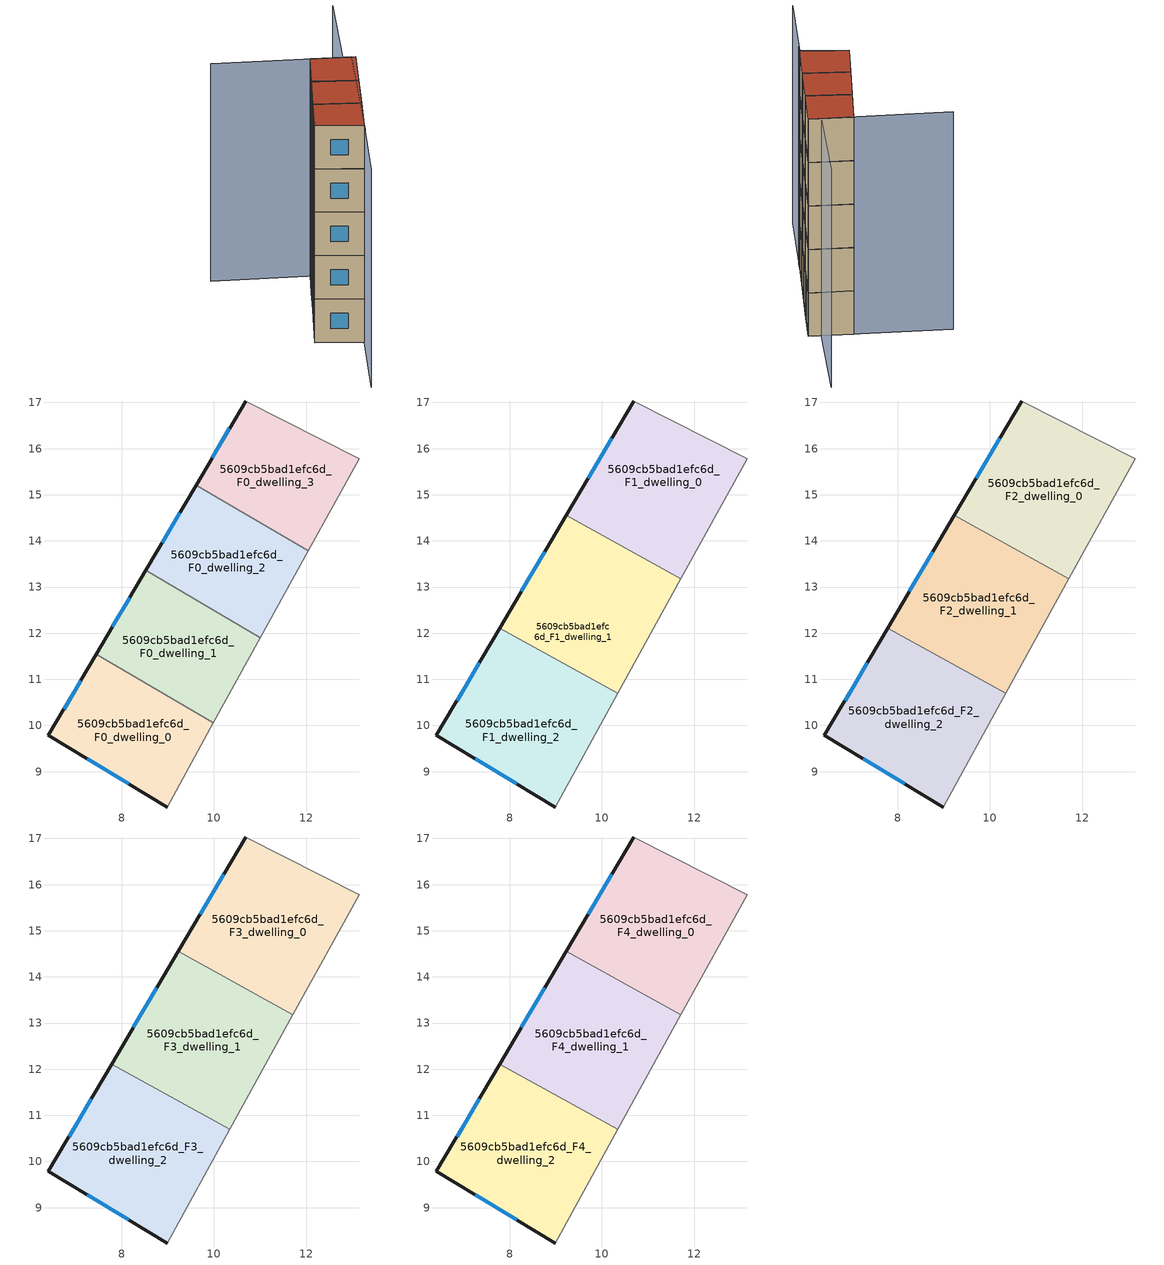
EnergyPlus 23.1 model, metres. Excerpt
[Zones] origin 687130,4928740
5609cb5bad1efc6d_F0_dwelling_0
 floor ground (EU_floor_Construction): 8.98,8.23 9.99,10.05 7.45,11.55 6.41,9.78 z0
 wall outside (EU_wall_Construction): 8.98,8.23 6.41,9.78 7.45,11.55 z0:3
 wall adiabatic (EU_wall_Construction): 9.99,10.05 8.98,8.23 z0:3
 wall to 5609cb5bad1efc6d_F0_dwelling_1 (EU_wall_Construction): 7.45,11.55 9.99,10.05 z0:3
 window (EU_Window_Construction): 8.15,8.74 7.25,9.28 / 6.75,10.36 7.11,10.97 z0.98:2.02
5609cb5bad1efc6d_F0_dwelling_1
 floor ground (EU_floor_Construction): 9.99,10.05 11,11.9 8.52,13.36 7.45,11.55 z0
 wall outside (EU_wall_Construction): 7.45,11.55 8.52,13.36 z0:3
 wall adiabatic (EU_wall_Construction): 11,11.9 9.99,10.05 z0:3
 wall to 5609cb5bad1efc6d_F0_dwelling_2 (EU_wall_Construction): 8.52,13.36 11,11.9 z0:3
 window (EU_Window_Construction): 7.8,12.14 8.17,12.77 z0.98:2.02
5609cb5bad1efc6d_F0_dwelling_2
 floor ground (EU_floor_Construction): 11,11.9 12.04,13.78 9.61,15.21 8.52,13.36 z0
 wall outside (EU_wall_Construction): 8.52,13.36 9.61,15.21 z0:3
 wall adiabatic (EU_wall_Construction): 12.04,13.78 11,11.9 z0:3
 wall to 5609cb5bad1efc6d_F0_dwelling_3 (EU_wall_Construction): 9.61,15.21 12.04,13.78 z0:3
 window (EU_Window_Construction): 8.88,13.96 9.26,14.61 z0.98:2.02
5609cb5bad1efc6d_F0_dwelling_3
 floor ground (EU_floor_Construction): 12.04,13.78 13.14,15.78 10.68,17.03 9.61,15.21 z0
 wall outside (EU_wall_Construction): 9.61,15.21 10.68,17.03 z0:3
 wall adiabatic (EU_wall_Construction): 10.68,17.03 13.14,15.78 12.04,13.78 z0:3
 window (EU_Window_Construction): 9.96,15.8 10.34,16.44 z0.98:2.02
5609cb5bad1efc6d_F1_dwelling_0
 floor to 5609cb5bad1efc6d_F0_dwelling_3 (EU_floor_Construction): 12.04,13.78 13.14,15.78 10.68,17.03 9.61,15.21 z3
 floor to 5609cb5bad1efc6d_F0_dwelling_2 (EU_floor_Construction): 11.71,13.18 12.04,13.78 9.61,15.21 9.23,14.55 z3
 wall outside (EU_wall_Construction): 9.22,14.55 10.68,17.03 z3:6
 wall adiabatic (EU_wall_Construction): 10.68,17.03 13.14,15.78 11.71,13.18 z3:6
 wall to 5609cb5bad1efc6d_F1_dwelling_1 (EU_wall_Construction): 11.71,13.18 9.22,14.55 z3:6
 window (EU_Window_Construction): 9.7,15.36 10.21,16.23 z3.98:5.02
5609cb5bad1efc6d_F1_dwelling_1
 floor to 5609cb5bad1efc6d_F0_dwelling_2 (EU_floor_Construction): 11,11.9 11.71,13.18 9.23,14.55 8.52,13.36 z3
 floor to 5609cb5bad1efc6d_F0_dwelling_1 (EU_floor_Construction): 10.34,10.7 11,11.9 8.52,13.36 7.78,12.11 z3
 wall outside (EU_wall_Construction): 7.79,12.11 9.22,14.55 z3:6
 wall adiabatic (EU_wall_Construction): 11.71,13.18 10.34,10.7 z3:6
 wall to 5609cb5bad1efc6d_F1_dwelling_2 (EU_wall_Construction): 10.34,10.7 7.78,12.11 z3:6
 window (EU_Window_Construction): 8.25,12.91 8.76,13.76 z3.98:5.02
5609cb5bad1efc6d_F1_dwelling_2
 floor to 5609cb5bad1efc6d_F0_dwelling_0 (EU_floor_Construction): 8.98,8.23 9.99,10.05 7.45,11.55 6.41,9.78 z3
 floor to 5609cb5bad1efc6d_F0_dwelling_1 (EU_floor_Construction): 9.99,10.05 10.34,10.7 7.78,12.11 7.45,11.55 z3
 wall outside (EU_wall_Construction): 8.98,8.23 6.41,9.78 7.79,12.11 z3:6
 wall adiabatic (EU_wall_Construction): 10.34,10.7 8.98,8.23 z3:6
 window (EU_Window_Construction): 8.15,8.74 7.25,9.28 / 6.86,10.54 7.34,11.35 z3.98:5.02
5609cb5bad1efc6d_F2_dwelling_0
 floor to 5609cb5bad1efc6d_F1_dwelling_0 (EU_floor_Construction): 11.71,13.18 13.14,15.78 10.68,17.03 9.22,14.55 z6
 wall outside (EU_wall_Construction): 9.22,14.55 10.68,17.03 z6:9
 wall adiabatic (EU_wall_Construction): 10.68,17.03 13.14,15.78 11.71,13.18 z6:9
 wall to 5609cb5bad1efc6d_F2_dwelling_1 (EU_wall_Construction): 11.71,13.18 9.22,14.55 z6:9
 window (EU_Window_Construction): 9.7,15.36 10.21,16.23 z6.98:8.02
5609cb5bad1efc6d_F2_dwelling_1
 floor to 5609cb5bad1efc6d_F1_dwelling_1 (EU_floor_Construction): 10.34,10.7 11.71,13.18 9.22,14.55 7.78,12.11 z6
 wall outside (EU_wall_Construction): 7.79,12.11 9.22,14.55 z6:9
 wall adiabatic (EU_wall_Construction): 11.71,13.18 10.34,10.7 z6:9
 wall to 5609cb5bad1efc6d_F2_dwelling_2 (EU_wall_Construction): 10.34,10.7 7.78,12.11 z6:9
 window (EU_Window_Construction): 8.25,12.91 8.76,13.76 z6.98:8.02
5609cb5bad1efc6d_F2_dwelling_2
 floor to 5609cb5bad1efc6d_F1_dwelling_2 (EU_floor_Construction): 8.98,8.23 10.34,10.7 7.78,12.11 6.41,9.78 z6
 wall outside (EU_wall_Construction): 8.98,8.23 6.41,9.78 7.79,12.11 z6:9
 wall adiabatic (EU_wall_Construction): 10.34,10.7 8.98,8.23 z6:9
 window (EU_Window_Construction): 8.15,8.74 7.25,9.28 / 6.86,10.54 7.34,11.35 z6.98:8.02
5609cb5bad1efc6d_F3_dwelling_0
 floor to 5609cb5bad1efc6d_F2_dwelling_0 (EU_floor_Construction): 11.71,13.18 13.14,15.78 10.68,17.03 9.22,14.55 z9
 wall outside (EU_wall_Construction): 9.22,14.55 10.68,17.03 z9:12
 wall adiabatic (EU_wall_Construction): 10.68,17.03 13.14,15.78 11.71,13.18 z9:12
 wall to 5609cb5bad1efc6d_F3_dwelling_1 (EU_wall_Construction): 11.71,13.18 9.22,14.55 z9:12
 window (EU_Window_Construction): 9.7,15.36 10.21,16.23 z9.98:11.02
5609cb5bad1efc6d_F3_dwelling_1
 floor to 5609cb5bad1efc6d_F2_dwelling_1 (EU_floor_Construction): 10.34,10.7 11.71,13.18 9.22,14.55 7.78,12.11 z9
 wall outside (EU_wall_Construction): 7.79,12.11 9.22,14.55 z9:12
 wall adiabatic (EU_wall_Construction): 11.71,13.18 10.34,10.7 z9:12
 wall to 5609cb5bad1efc6d_F3_dwelling_2 (EU_wall_Construction): 10.34,10.7 7.78,12.11 z9:12
 window (EU_Window_Construction): 8.25,12.91 8.76,13.76 z9.98:11.02
5609cb5bad1efc6d_F3_dwelling_2
 floor to 5609cb5bad1efc6d_F2_dwelling_2 (EU_floor_Construction): 8.98,8.23 10.34,10.7 7.78,12.11 6.41,9.78 z9
 wall outside (EU_wall_Construction): 8.98,8.23 6.41,9.78 7.79,12.11 z9:12
 wall adiabatic (EU_wall_Construction): 10.34,10.7 8.98,8.23 z9:12
 window (EU_Window_Construction): 8.15,8.74 7.25,9.28 / 6.86,10.54 7.34,11.35 z9.98:11.02
5609cb5bad1efc6d_F4_dwelling_0
 floor to 5609cb5bad1efc6d_F3_dwelling_0 (EU_floor_Construction): 11.71,13.18 13.14,15.78 10.68,17.03 9.22,14.55 z12
 wall outside (EU_wall_Construction): 9.22,14.55 10.68,17.03 z12:15
 wall adiabatic (EU_wall_Construction): 10.68,17.03 13.14,15.78 11.71,13.18 z12:15
 wall to 5609cb5bad1efc6d_F4_dwelling_1 (EU_wall_Construction): 11.71,13.18 9.22,14.55 z12:15
 window (EU_Window_Construction): 9.7,15.36 10.21,16.23 z12.98:14.02
 roof outside (EU_roof_Construction): 13.14,15.78 11.71,13.18 9.22,14.55 10.68,17.03 z15
5609cb5bad1efc6d_F4_dwelling_1
 floor to 5609cb5bad1efc6d_F3_dwelling_1 (EU_floor_Construction): 10.34,10.7 11.71,13.18 9.22,14.55 7.78,12.11 z12
 wall outside (EU_wall_Construction): 7.79,12.11 9.22,14.55 z12:15
 wall adiabatic (EU_wall_Construction): 11.71,13.18 10.34,10.7 z12:15
 wall to 5609cb5bad1efc6d_F4_dwelling_2 (EU_wall_Construction): 10.34,10.7 7.78,12.11 z12:15
 window (EU_Window_Construction): 8.25,12.91 8.76,13.76 z12.98:14.02
 roof outside (EU_roof_Construction): 11.71,13.18 10.34,10.7 7.79,12.11 9.22,14.55 z15
5609cb5bad1efc6d_F4_dwelling_2
 floor to 5609cb5bad1efc6d_F3_dwelling_2 (EU_floor_Construction): 8.98,8.23 10.34,10.7 7.78,12.11 6.41,9.78 z12
 wall outside (EU_wall_Construction): 8.98,8.23 6.41,9.78 7.79,12.11 z12:15
 wall adiabatic (EU_wall_Construction): 10.34,10.7 8.98,8.23 z12:15
 window (EU_Window_Construction): 8.15,8.74 7.25,9.28 / 6.86,10.54 7.34,11.35 z12.98:14.02
 roof outside (EU_roof_Construction): 10.34,10.7 8.98,8.23 6.41,9.78 7.79,12.11 z15
shading: 6.35,3.27 8.98,8.23 / 8.75,7.78 12.89,15.91 / 12.43,16.15 15.36,21.88 / 13.14,15.78 5.24,19.7 z0:15
[Building]
EU S2 Campaign: North Axis=0; Terrain=City; Solar Distribution=FullExterior
[Site:Location]
Bologna: Latitude=44.5; Longitude=11.25; Time Zone=1; Elevation=37
[SizingPeriod:WeatherFileDays]
AnnualSizingPeriod: Begin Month=1; Begin Day of Month=1; End Month=12; End Day of Month=31; Day of Week for Start Day=Monday; Use Weather File Daylight Saving Period=No; Use Weather File Rain and Snow Indicators=No
[MATERIAL]
EU_InternalMass_Material: Roughness=MediumRough; Thickness=0.1; Conductivity=1; Density=1800; Specific Heat=900; Thermal Absorptance=0.9; Solar Absorptance=0.7; Visible Absorptance=0.7
[MATERIAL:NOMASS] Roughness=MediumRough; Thermal Absorptance=0.9; Solar Absorptance=0.7; Visible Absorptance=0.7
Name | Thermal Resistance
EU_wall_NoMass | 0.905828
EU_roof_NoMass | 0.37593
EU_floor_NoMass | 0.67114
[WINDOWMATERIAL:SIMPLEGLAZINGSYSTEM]
EU_Window_SimpleGlazing: UFactor=4.52486; Solar Heat Gain Coefficient=0.85; Visible Transmittance=0.85
[CONSTRUCTION]
EU_wall_Construction: EU_wall_NoMass
EU_roof_Construction: EU_roof_NoMass
EU_floor_Construction: EU_floor_NoMass
EU_InternalMass_Construction: EU_InternalMass_Material
EU_Window_Construction: EU_Window_SimpleGlazing
[ZONE] Type=1; Multiplier=1; Ceiling Height=autocalculate; Floor Area=autocalculate; Part of Total Floor Area=Yes
Name | Volume
5609cb5bad1efc6d_F0_dwelling_0 | 18.3853
5609cb5bad1efc6d_F1_dwelling_0 | 24.5098
5609cb5bad1efc6d_F2_dwelling_0; 5609cb5bad1efc6d_F3_dwelling_0; 5609cb5bad1efc6d_F4_dwelling_0 | 24.5149
5609cb5bad1efc6d_F0_dwelling_1; 5609cb5bad1efc6d_F0_dwelling_2 | 18.3809
5609cb5bad1efc6d_F1_dwelling_1 | 24.5054
5609cb5bad1efc6d_F2_dwelling_1; 5609cb5bad1efc6d_F3_dwelling_1; 5609cb5bad1efc6d_F4_dwelling_1 | 24.509
5609cb5bad1efc6d_F1_dwelling_2 | 24.512
5609cb5bad1efc6d_F2_dwelling_2; 5609cb5bad1efc6d_F3_dwelling_2; 5609cb5bad1efc6d_F4_dwelling_2 | 24.5127
5609cb5bad1efc6d_F0_dwelling_3 | 18.3823
[INTERNALMASS] Construction=EU_InternalMass_Construction
Name | Zone or ZoneList | Surface Area
5609cb5bad1efc6d_F0_dwelling_0_EU_InternalMass | 5609cb5bad1efc6d_F0_dwelling_0 | 6.12868
5609cb5bad1efc6d_F0_dwelling_1_EU_InternalMass | 5609cb5bad1efc6d_F0_dwelling_1 | 6.12701
5609cb5bad1efc6d_F0_dwelling_2_EU_InternalMass | 5609cb5bad1efc6d_F0_dwelling_2 | 6.12684
5609cb5bad1efc6d_F0_dwelling_3_EU_InternalMass | 5609cb5bad1efc6d_F0_dwelling_3 | 6.12721
5609cb5bad1efc6d_F1_dwelling_0_EU_InternalMass | 5609cb5bad1efc6d_F1_dwelling_0 | 8.17145
5609cb5bad1efc6d_F1_dwelling_1_EU_InternalMass | 5609cb5bad1efc6d_F1_dwelling_1 | 8.1696
5609cb5bad1efc6d_F1_dwelling_2_EU_InternalMass | 5609cb5bad1efc6d_F1_dwelling_2 | 8.17061
5609cb5bad1efc6d_F2_dwelling_0_EU_InternalMass | 5609cb5bad1efc6d_F2_dwelling_0 | 8.17145
5609cb5bad1efc6d_F2_dwelling_1_EU_InternalMass | 5609cb5bad1efc6d_F2_dwelling_1 | 8.1696
5609cb5bad1efc6d_F2_dwelling_2_EU_InternalMass | 5609cb5bad1efc6d_F2_dwelling_2 | 8.17061
5609cb5bad1efc6d_F3_dwelling_0_EU_InternalMass | 5609cb5bad1efc6d_F3_dwelling_0 | 8.17145
5609cb5bad1efc6d_F3_dwelling_1_EU_InternalMass | 5609cb5bad1efc6d_F3_dwelling_1 | 8.1696
5609cb5bad1efc6d_F3_dwelling_2_EU_InternalMass | 5609cb5bad1efc6d_F3_dwelling_2 | 8.17061
5609cb5bad1efc6d_F4_dwelling_0_EU_InternalMass | 5609cb5bad1efc6d_F4_dwelling_0 | 8.17145
5609cb5bad1efc6d_F4_dwelling_1_EU_InternalMass | 5609cb5bad1efc6d_F4_dwelling_1 | 8.1696
5609cb5bad1efc6d_F4_dwelling_2_EU_InternalMass | 5609cb5bad1efc6d_F4_dwelling_2 | 8.17061
[OTHEREQUIPMENT] Fuel Type=Electricity; Design Level Calculation Method=Watts/Area; Power per Zone Floor Area=1; Fraction Latent=0; Fraction Radiant=0; Fraction Lost=0; Carbon Dioxide Generation Rate=0; EndUse Subcategory=EU_Step8_InternalGains
Name | Zone or ZoneList or Space or SpaceList | Schedule
EU_Step8_InternalGain_5609cb5bad1efc6d_F0_dwelling_0_f000 | 5609cb5bad1efc6d_F0_dwelling_0 | EU_Step8_GainSchedule_5609cb5bad1efc6d_F0_dwelling_0_f000
EU_Step8_InternalGain_5609cb5bad1efc6d_F0_dwelling_1_f000 | 5609cb5bad1efc6d_F0_dwelling_1 | EU_Step8_GainSchedule_5609cb5bad1efc6d_F0_dwelling_1_f000
EU_Step8_InternalGain_5609cb5bad1efc6d_F0_dwelling_2_f000 | 5609cb5bad1efc6d_F0_dwelling_2 | EU_Step8_GainSchedule_5609cb5bad1efc6d_F0_dwelling_2_f000
EU_Step8_InternalGain_5609cb5bad1efc6d_F0_dwelling_3_f000 | 5609cb5bad1efc6d_F0_dwelling_3 | EU_Step8_GainSchedule_5609cb5bad1efc6d_F0_dwelling_3_f000
EU_Step8_InternalGain_5609cb5bad1efc6d_F1_dwelling_0_f000 | 5609cb5bad1efc6d_F1_dwelling_0 | EU_Step8_GainSchedule_5609cb5bad1efc6d_F1_dwelling_0_f000
EU_Step8_InternalGain_5609cb5bad1efc6d_F1_dwelling_1_f000 | 5609cb5bad1efc6d_F1_dwelling_1 | EU_Step8_GainSchedule_5609cb5bad1efc6d_F1_dwelling_1_f000
EU_Step8_InternalGain_5609cb5bad1efc6d_F1_dwelling_2_f000 | 5609cb5bad1efc6d_F1_dwelling_2 | EU_Step8_GainSchedule_5609cb5bad1efc6d_F1_dwelling_2_f000
EU_Step8_InternalGain_5609cb5bad1efc6d_F2_dwelling_0_f000 | 5609cb5bad1efc6d_F2_dwelling_0 | EU_Step8_GainSchedule_5609cb5bad1efc6d_F2_dwelling_0_f000
EU_Step8_InternalGain_5609cb5bad1efc6d_F2_dwelling_1_f000 | 5609cb5bad1efc6d_F2_dwelling_1 | EU_Step8_GainSchedule_5609cb5bad1efc6d_F2_dwelling_1_f000
EU_Step8_InternalGain_5609cb5bad1efc6d_F2_dwelling_2_f000 | 5609cb5bad1efc6d_F2_dwelling_2 | EU_Step8_GainSchedule_5609cb5bad1efc6d_F2_dwelling_2_f000
EU_Step8_InternalGain_5609cb5bad1efc6d_F3_dwelling_0_f000 | 5609cb5bad1efc6d_F3_dwelling_0 | EU_Step8_GainSchedule_5609cb5bad1efc6d_F3_dwelling_0_f000
EU_Step8_InternalGain_5609cb5bad1efc6d_F3_dwelling_1_f000 | 5609cb5bad1efc6d_F3_dwelling_1 | EU_Step8_GainSchedule_5609cb5bad1efc6d_F3_dwelling_1_f000
EU_Step8_InternalGain_5609cb5bad1efc6d_F3_dwelling_2_f000 | 5609cb5bad1efc6d_F3_dwelling_2 | EU_Step8_GainSchedule_5609cb5bad1efc6d_F3_dwelling_2_f000
EU_Step8_InternalGain_5609cb5bad1efc6d_F4_dwelling_0_f000 | 5609cb5bad1efc6d_F4_dwelling_0 | EU_Step8_GainSchedule_5609cb5bad1efc6d_F4_dwelling_0_f000
EU_Step8_InternalGain_5609cb5bad1efc6d_F4_dwelling_1_f000 | 5609cb5bad1efc6d_F4_dwelling_1 | EU_Step8_GainSchedule_5609cb5bad1efc6d_F4_dwelling_1_f000
EU_Step8_InternalGain_5609cb5bad1efc6d_F4_dwelling_2_f000 | 5609cb5bad1efc6d_F4_dwelling_2 | EU_Step8_GainSchedule_5609cb5bad1efc6d_F4_dwelling_2_f000
[ZONEVENTILATION:DESIGNFLOWRATE] Schedule=EU_AlwaysOn; Design Flow Rate Calculation Method=AirChanges/Hour; Air Changes per Hour=0.73129; Ventilation Type=Natural; Fan Pressure Rise=0; Fan Total Efficiency=1; Constant Term Coefficient=1; Temperature Term Coefficient=0; Velocity Term Coefficient=0; Velocity Squared Term Coefficient=0; Minimum Indoor Temperature=-100; Maximum Indoor Temperature=100; Delta Temperature=-100; Minimum Outdoor Temperature=-100; Maximum Outdoor Temperature=100; Maximum Wind Speed=40
Name | Zone or ZoneList or Space or SpaceList
EU_ConstantAir_5609cb5bad1efc6d_F0_dwelling_0 | 5609cb5bad1efc6d_F0_dwelling_0
EU_ConstantAir_5609cb5bad1efc6d_F0_dwelling_1 | 5609cb5bad1efc6d_F0_dwelling_1
EU_ConstantAir_5609cb5bad1efc6d_F0_dwelling_2 | 5609cb5bad1efc6d_F0_dwelling_2
EU_ConstantAir_5609cb5bad1efc6d_F0_dwelling_3 | 5609cb5bad1efc6d_F0_dwelling_3
EU_ConstantAir_5609cb5bad1efc6d_F1_dwelling_0 | 5609cb5bad1efc6d_F1_dwelling_0
EU_ConstantAir_5609cb5bad1efc6d_F1_dwelling_1 | 5609cb5bad1efc6d_F1_dwelling_1
EU_ConstantAir_5609cb5bad1efc6d_F1_dwelling_2 | 5609cb5bad1efc6d_F1_dwelling_2
EU_ConstantAir_5609cb5bad1efc6d_F2_dwelling_0 | 5609cb5bad1efc6d_F2_dwelling_0
EU_ConstantAir_5609cb5bad1efc6d_F2_dwelling_1 | 5609cb5bad1efc6d_F2_dwelling_1
EU_ConstantAir_5609cb5bad1efc6d_F2_dwelling_2 | 5609cb5bad1efc6d_F2_dwelling_2
EU_ConstantAir_5609cb5bad1efc6d_F3_dwelling_0 | 5609cb5bad1efc6d_F3_dwelling_0
EU_ConstantAir_5609cb5bad1efc6d_F3_dwelling_1 | 5609cb5bad1efc6d_F3_dwelling_1
EU_ConstantAir_5609cb5bad1efc6d_F3_dwelling_2 | 5609cb5bad1efc6d_F3_dwelling_2
EU_ConstantAir_5609cb5bad1efc6d_F4_dwelling_0 | 5609cb5bad1efc6d_F4_dwelling_0
EU_ConstantAir_5609cb5bad1efc6d_F4_dwelling_1 | 5609cb5bad1efc6d_F4_dwelling_1
EU_ConstantAir_5609cb5bad1efc6d_F4_dwelling_2 | 5609cb5bad1efc6d_F4_dwelling_2
[HVACTEMPLATE:THERMOSTAT] Constant Heating Setpoint=20; Constant Cooling Setpoint=50
EU_HeatOnly_5609cb5bad1efc6d_F0_dwelling_0; EU_HeatOnly_5609cb5bad1efc6d_F0_dwelling_1; EU_HeatOnly_5609cb5bad1efc6d_F0_dwelling_2; EU_HeatOnly_5609cb5bad1efc6d_F0_dwelling_3; EU_HeatOnly_5609cb5bad1efc6d_F1_dwelling_0; EU_HeatOnly_5609cb5bad1efc6d_F1_dwelling_1; EU_HeatOnly_5609cb5bad1efc6d_F1_dwelling_2; EU_HeatOnly_5609cb5bad1efc6d_F2_dwelling_0; EU_HeatOnly_5609cb5bad1efc6d_F2_dwelling_1; EU_HeatOnly_5609cb5bad1efc6d_F2_dwelling_2; EU_HeatOnly_5609cb5bad1efc6d_F3_dwelling_0; EU_HeatOnly_5609cb5bad1efc6d_F3_dwelling_1; EU_HeatOnly_5609cb5bad1efc6d_F3_dwelling_2; EU_HeatOnly_5609cb5bad1efc6d_F4_dwelling_0; EU_HeatOnly_5609cb5bad1efc6d_F4_dwelling_1; EU_HeatOnly_5609cb5bad1efc6d_F4_dwelling_2
[HVACTEMPLATE:ZONE:IDEALLOADSAIRSYSTEM] System Availability Schedule=EU_AlwaysOn; Maximum Heating Supply Air Temperature=50; Minimum Cooling Supply Air Temperature=13; Maximum Heating Supply Air Humidity Ratio=0.0156; Minimum Cooling Supply Air Humidity Ratio=0.0077; Heating Limit=NoLimit; Cooling Limit=NoLimit; Heating Availability Schedule=EU_AlwaysOn; Cooling Availability Schedule=EU_CoolingOff; Dehumidification Control Type=ConstantSensibleHeatRatio; Cooling Sensible Heat Ratio=0.7; Dehumidification Setpoint=60; Humidification Control Type=None; Humidification Setpoint=30; Outdoor Air Method=None; Outdoor Air Flow Rate per Person=0.00944; Outdoor Air Flow Rate per Zone Floor Area=0; Outdoor Air Flow Rate per Zone=0; Demand Controlled Ventilation Type=None; Outdoor Air Economizer Type=NoEconomizer; Heat Recovery Type=None; Sensible Heat Recovery Effectiveness=0.7; Latent Heat Recovery Effectiveness=0.65
Name | Template Thermostat
5609cb5bad1efc6d_F0_dwelling_0 | EU_HeatOnly_5609cb5bad1efc6d_F0_dwelling_0
5609cb5bad1efc6d_F0_dwelling_1 | EU_HeatOnly_5609cb5bad1efc6d_F0_dwelling_1
5609cb5bad1efc6d_F0_dwelling_2 | EU_HeatOnly_5609cb5bad1efc6d_F0_dwelling_2
5609cb5bad1efc6d_F0_dwelling_3 | EU_HeatOnly_5609cb5bad1efc6d_F0_dwelling_3
5609cb5bad1efc6d_F1_dwelling_0 | EU_HeatOnly_5609cb5bad1efc6d_F1_dwelling_0
5609cb5bad1efc6d_F1_dwelling_1 | EU_HeatOnly_5609cb5bad1efc6d_F1_dwelling_1
5609cb5bad1efc6d_F1_dwelling_2 | EU_HeatOnly_5609cb5bad1efc6d_F1_dwelling_2
5609cb5bad1efc6d_F2_dwelling_0 | EU_HeatOnly_5609cb5bad1efc6d_F2_dwelling_0
5609cb5bad1efc6d_F2_dwelling_1 | EU_HeatOnly_5609cb5bad1efc6d_F2_dwelling_1
5609cb5bad1efc6d_F2_dwelling_2 | EU_HeatOnly_5609cb5bad1efc6d_F2_dwelling_2
5609cb5bad1efc6d_F3_dwelling_0 | EU_HeatOnly_5609cb5bad1efc6d_F3_dwelling_0
5609cb5bad1efc6d_F3_dwelling_1 | EU_HeatOnly_5609cb5bad1efc6d_F3_dwelling_1
5609cb5bad1efc6d_F3_dwelling_2 | EU_HeatOnly_5609cb5bad1efc6d_F3_dwelling_2
5609cb5bad1efc6d_F4_dwelling_0 | EU_HeatOnly_5609cb5bad1efc6d_F4_dwelling_0
5609cb5bad1efc6d_F4_dwelling_1 | EU_HeatOnly_5609cb5bad1efc6d_F4_dwelling_1
5609cb5bad1efc6d_F4_dwelling_2 | EU_HeatOnly_5609cb5bad1efc6d_F4_dwelling_2
[SIZING:ZONE] Zone Cooling Design Supply Air Temperature Input Method=SupplyAirTemperature; Zone Cooling Design Supply Air Temperature=13; Zone Heating Design Supply Air Temperature Input Method=SupplyAirTemperature; Zone Heating Design Supply Air Temperature=50; Zone Cooling Design Supply Air Humidity Ratio=0.008; Zone Heating Design Supply Air Humidity Ratio=0.008; Cooling Design Air Flow Method=DesignDay; Cooling Design Air Flow Rate=0; Cooling Minimum Air Flow per Zone Floor Area=0.000762; Cooling Minimum Air Flow=0; Cooling Minimum Air Flow Fraction=0.2; Heating Design Air Flow Method=DesignDay; Heating Design Air Flow Rate=0; Heating Maximum Air Flow per Zone Floor Area=0.002032; Heating Maximum Air Flow=0.141576; Heating Maximum Air Flow Fraction=0.3; Account for Dedicated Outdoor Air System=No; Dedicated Outdoor Air System Control Strategy=NeutralSupplyAir; Dedicated Outdoor Air Low Setpoint Temperature for Design=autosize; Dedicated Outdoor Air High Setpoint Temperature for Design=autosize; Zone Load Sizing Method=Sensible Load Only No Latent Load; Zone Latent Cooling Design Supply Air Humidity Ratio Input Method=HumidityRatioDifference; Zone Cooling Design Supply Air Humidity Ratio Difference=0.005; Zone Latent Heating Design Supply Air Humidity Ratio Input Method=HumidityRatioDifference; Zone Humidification Design Supply Air Humidity Ratio Difference=0.005
5609cb5bad1efc6d_F0_dwelling_0; 5609cb5bad1efc6d_F0_dwelling_1; 5609cb5bad1efc6d_F0_dwelling_2; 5609cb5bad1efc6d_F0_dwelling_3; 5609cb5bad1efc6d_F1_dwelling_0; 5609cb5bad1efc6d_F1_dwelling_1; 5609cb5bad1efc6d_F1_dwelling_2; 5609cb5bad1efc6d_F2_dwelling_0; 5609cb5bad1efc6d_F2_dwelling_1; 5609cb5bad1efc6d_F2_dwelling_2; 5609cb5bad1efc6d_F3_dwelling_0; 5609cb5bad1efc6d_F3_dwelling_1; 5609cb5bad1efc6d_F3_dwelling_2; 5609cb5bad1efc6d_F4_dwelling_0; 5609cb5bad1efc6d_F4_dwelling_1; 5609cb5bad1efc6d_F4_dwelling_2
[SCHEDULE:CONSTANT]
Name | Hourly Value
EU_AlwaysOn | 1
EU_CoolingOff | 0
[SCHEDULE:FILE] Column Number=1; Rows to Skip at Top=0; Number of Hours of Data=8760; Column Separator=Comma; Interpolate to Timestep=No; Minutes per Item=60; Adjust Schedule for Daylight Savings=Yes
Name | File
EU_Step8_GainSchedule_5609cb5bad1efc6d_F0_dwelling_0_f000 | ../../schedules/5609cb5bad1efc6d/5609cb5bad1efc6d_F0_dwelling_0_f000_gain.csv
EU_Step8_GainSchedule_5609cb5bad1efc6d_F0_dwelling_1_f000 | ../../schedules/5609cb5bad1efc6d/5609cb5bad1efc6d_F0_dwelling_1_f000_gain.csv
EU_Step8_GainSchedule_5609cb5bad1efc6d_F0_dwelling_2_f000 | ../../schedules/5609cb5bad1efc6d/5609cb5bad1efc6d_F0_dwelling_2_f000_gain.csv
EU_Step8_GainSchedule_5609cb5bad1efc6d_F0_dwelling_3_f000 | ../../schedules/5609cb5bad1efc6d/5609cb5bad1efc6d_F0_dwelling_3_f000_gain.csv
EU_Step8_GainSchedule_5609cb5bad1efc6d_F1_dwelling_0_f000 | ../../schedules/5609cb5bad1efc6d/5609cb5bad1efc6d_F1_dwelling_0_f000_gain.csv
EU_Step8_GainSchedule_5609cb5bad1efc6d_F1_dwelling_1_f000 | ../../schedules/5609cb5bad1efc6d/5609cb5bad1efc6d_F1_dwelling_1_f000_gain.csv
EU_Step8_GainSchedule_5609cb5bad1efc6d_F1_dwelling_2_f000 | ../../schedules/5609cb5bad1efc6d/5609cb5bad1efc6d_F1_dwelling_2_f000_gain.csv
EU_Step8_GainSchedule_5609cb5bad1efc6d_F2_dwelling_0_f000 | ../../schedules/5609cb5bad1efc6d/5609cb5bad1efc6d_F2_dwelling_0_f000_gain.csv
EU_Step8_GainSchedule_5609cb5bad1efc6d_F2_dwelling_1_f000 | ../../schedules/5609cb5bad1efc6d/5609cb5bad1efc6d_F2_dwelling_1_f000_gain.csv
EU_Step8_GainSchedule_5609cb5bad1efc6d_F2_dwelling_2_f000 | ../../schedules/5609cb5bad1efc6d/5609cb5bad1efc6d_F2_dwelling_2_f000_gain.csv
EU_Step8_GainSchedule_5609cb5bad1efc6d_F3_dwelling_0_f000 | ../../schedules/5609cb5bad1efc6d/5609cb5bad1efc6d_F3_dwelling_0_f000_gain.csv
EU_Step8_GainSchedule_5609cb5bad1efc6d_F3_dwelling_1_f000 | ../../schedules/5609cb5bad1efc6d/5609cb5bad1efc6d_F3_dwelling_1_f000_gain.csv
EU_Step8_GainSchedule_5609cb5bad1efc6d_F3_dwelling_2_f000 | ../../schedules/5609cb5bad1efc6d/5609cb5bad1efc6d_F3_dwelling_2_f000_gain.csv
EU_Step8_GainSchedule_5609cb5bad1efc6d_F4_dwelling_0_f000 | ../../schedules/5609cb5bad1efc6d/5609cb5bad1efc6d_F4_dwelling_0_f000_gain.csv
EU_Step8_GainSchedule_5609cb5bad1efc6d_F4_dwelling_1_f000 | ../../schedules/5609cb5bad1efc6d/5609cb5bad1efc6d_F4_dwelling_1_f000_gain.csv
EU_Step8_GainSchedule_5609cb5bad1efc6d_F4_dwelling_2_f000 | ../../schedules/5609cb5bad1efc6d/5609cb5bad1efc6d_F4_dwelling_2_f000_gain.csv
